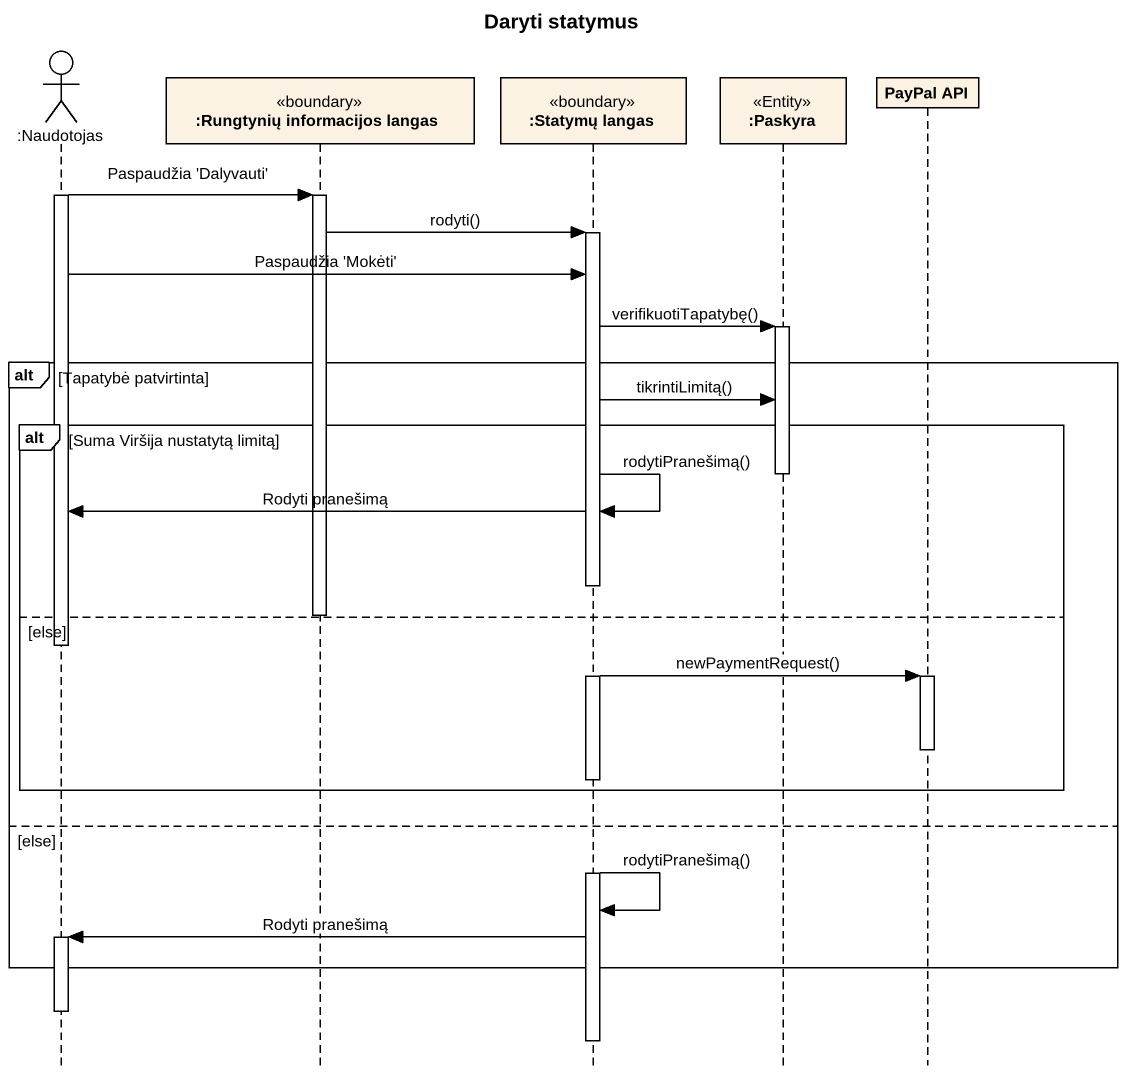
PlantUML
@startuml
title Daryti statymus
hide footbox
actor ":Naudotojas" as Naudotojas
participant ":Rungtynių informacijos langas" as Rungtynių_informacijos <<boundary>>
participant ":Statymų langas" as Statymų_langas <<boundary>>
participant ":Paskyra" as Paskyra <<Entity>>
participant "PayPal API" as PayPal_API

activate Naudotojas
Naudotojas -> Rungtynių_informacijos : Paspaudžia 'Dalyvauti'
activate Rungtynių_informacijos
Rungtynių_informacijos -> Statymų_langas : rodyti()
activate Statymų_langas
Naudotojas -> Statymų_langas : Paspaudžia 'Mokėti'
Statymų_langas -> Paskyra : verifikuotiTapatybę()
activate Paskyra
alt Tapatybė patvirtinta
  Statymų_langas -> Paskyra : tikrintiLimitą()
  alt Suma Viršija nustatytą limitą
    deactivate Paskyra
    Statymų_langas -> Statymų_langas : rodytiPranešimą()
    Statymų_langas -> Naudotojas : Rodyti pranešimą
    deactivate Rungtynių_informacijos
  else else
    deactivate Naudotojas
    Statymų_langas -> PayPal_API : newPaymentRequest()
    activate PayPal_API
    deactivate PayPal_API
  end
else else
  Statymų_langas -> Statymų_langas : rodytiPranešimą()
  Statymų_langas -> Naudotojas : Rodyti pranešimą
  activate Naudotojas
end
deactivate Naudotojas
deactivate Statymų_langas
@enduml
